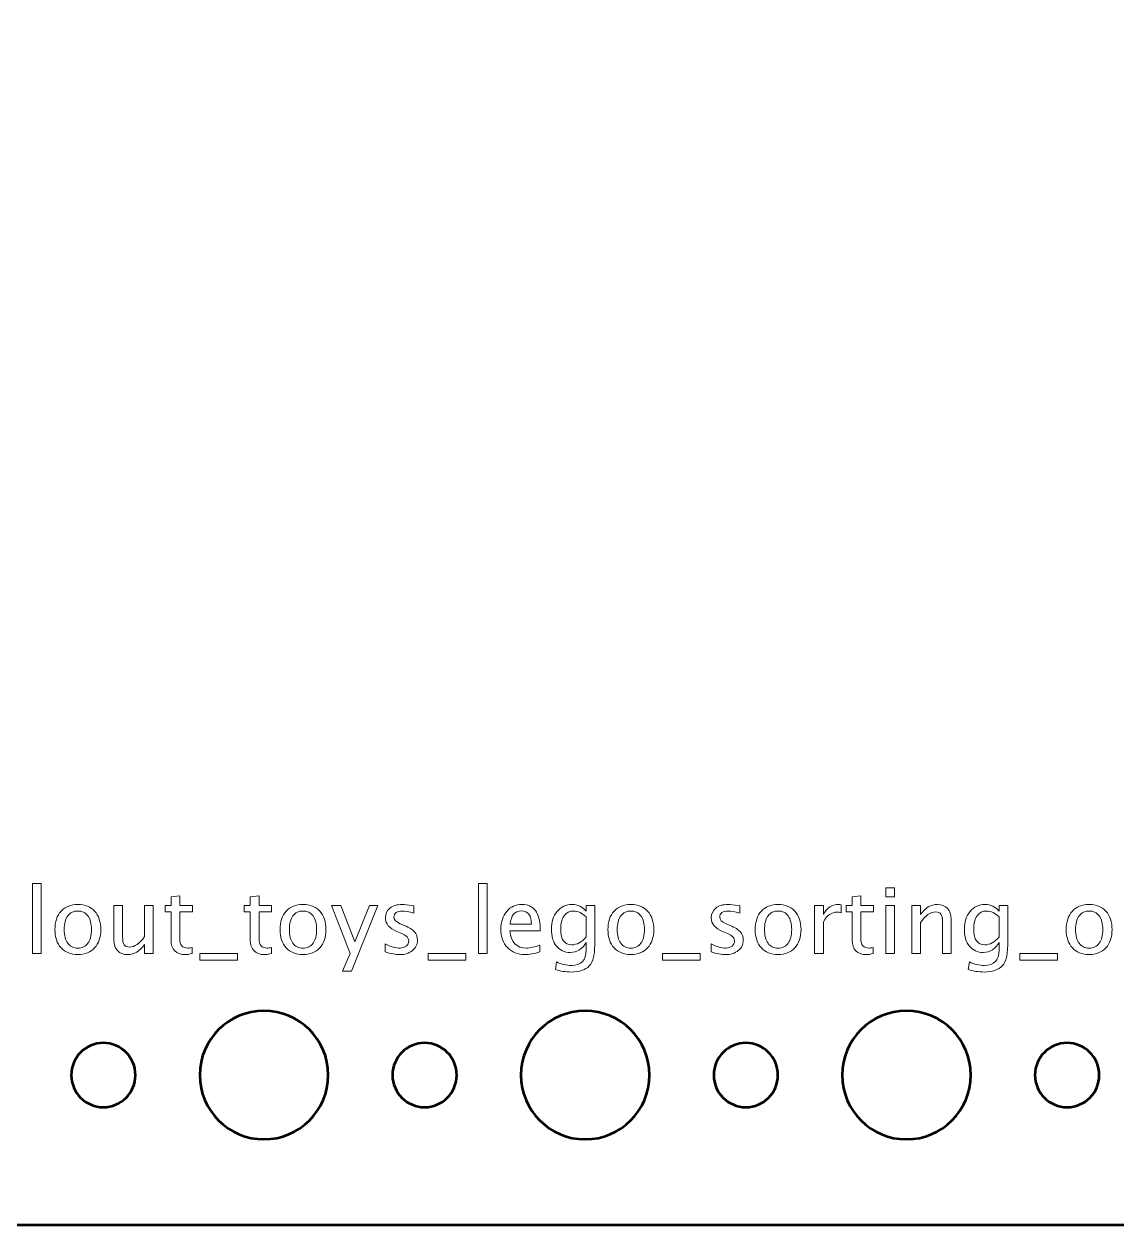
# Model space of a CAD drawing. Header units: centimetres. Extents: x -31.4 to 31.4, y -20.9 to 20.9.
# Drawn here: x -25.87 to -20.77, y 0.05 to 5.66 of the extents above; entities that cross this region are included whole.
import ezdxf

# ---------------------------------------------------------------- set-up
doc = ezdxf.new("R2010")
doc.units = ezdxf.units.CM
doc.header["$MEASUREMENT"] = 0
doc.layers.add('Layer 1', color=7, linetype='Continuous')

msp = doc.modelspace()

# ---------------------------------------------------------------- linework, layer by layer
at = {"layer": 'Layer 1', "lineweight": 53}
for points, knots in [([(-31.45, 0.55), (-31.45, 0.55), (-31.45, 20.45), (-31.45, 20.45), (-31.45, 20.45), (-31.45, 20.72614), (-31.22614, 20.95), (-30.95, 20.95), (-30.95, 20.95), (-30.95, 20.95), (-11.05, 20.95), (-11.05, 20.95), (-11.05, 20.95), (-10.77386, 20.95), (-10.55, 20.72614), (-10.55, 20.45), (-10.55, 20.45), (-10.55, 20.45), (-10.55, 0.55), (-10.55, 0.55), (-10.55, 0.55), (-10.55, 0.27386), (-10.77386, 0.05), (-11.05, 0.05), (-11.05, 0.05), (-11.05, 0.05), (-30.95, 0.05), (-30.95, 0.05), (-30.95, 0.05), (-31.22614, 0.05), (-31.45, 0.27386), (-31.45, 0.55)], [0, 0, 0, 0, 0.1111111, 0.1111111, 0.1111111, 0.1111111, 0.2222222, 0.2222222, 0.2222222, 0.2222222, 0.3333333, 0.3333333, 0.3333333, 0.3333333, 0.4444444, 0.4444444, 0.4444444, 0.4444444, 0.5555556, 0.5555556, 0.5555556, 0.5555556, 0.6666667, 0.6666667, 0.6666667, 0.6666667, 0.7777778, 0.7777778, 0.7777778, 0.7777778, 1, 1, 1, 1]), ([(-25.05, 0.75), (-25.05, 0.91569), (-24.91569, 1.05), (-24.75, 1.05), (-24.75, 1.05), (-24.58431, 1.05), (-24.45, 0.91569), (-24.45, 0.75), (-24.45, 0.75), (-24.45, 0.58431), (-24.58431, 0.45), (-24.75, 0.45), (-24.75, 0.45), (-24.91569, 0.45), (-25.05, 0.58431), (-25.05, 0.75)], [0, 0, 0, 0, 0.2, 0.2, 0.2, 0.2, 0.4, 0.4, 0.4, 0.4, 0.6, 0.6, 0.6, 0.6, 1, 1, 1, 1]), ([(-23.55, 0.75), (-23.55, 0.91569), (-23.41569, 1.05), (-23.25, 1.05), (-23.25, 1.05), (-23.08431, 1.05), (-22.95, 0.91569), (-22.95, 0.75), (-22.95, 0.75), (-22.95, 0.58431), (-23.08431, 0.45), (-23.25, 0.45), (-23.25, 0.45), (-23.41569, 0.45), (-23.55, 0.58431), (-23.55, 0.75)], [0, 0, 0, 0, 0.2, 0.2, 0.2, 0.2, 0.4, 0.4, 0.4, 0.4, 0.6, 0.6, 0.6, 0.6, 1, 1, 1, 1]), ([(-22.05, 0.75), (-22.05, 0.91569), (-21.91569, 1.05), (-21.75, 1.05), (-21.75, 1.05), (-21.58431, 1.05), (-21.45, 0.91569), (-21.45, 0.75), (-21.45, 0.75), (-21.45, 0.58431), (-21.58431, 0.45), (-21.75, 0.45), (-21.75, 0.45), (-21.91569, 0.45), (-22.05, 0.58431), (-22.05, 0.75)], [0, 0, 0, 0, 0.2, 0.2, 0.2, 0.2, 0.4, 0.4, 0.4, 0.4, 0.6, 0.6, 0.6, 0.6, 1, 1, 1, 1]), ([(-25.65, 0.75), (-25.65, 0.83284), (-25.58284, 0.9), (-25.5, 0.9), (-25.5, 0.9), (-25.41716, 0.9), (-25.35, 0.83284), (-25.35, 0.75), (-25.35, 0.75), (-25.35, 0.66716), (-25.41716, 0.6), (-25.5, 0.6), (-25.5, 0.6), (-25.58284, 0.6), (-25.65, 0.66716), (-25.65, 0.75)], [0, 0, 0, 0, 0.2, 0.2, 0.2, 0.2, 0.4, 0.4, 0.4, 0.4, 0.6, 0.6, 0.6, 0.6, 1, 1, 1, 1]), ([(-24.15, 0.75), (-24.15, 0.83284), (-24.08284, 0.9), (-24, 0.9), (-24, 0.9), (-23.91716, 0.9), (-23.85, 0.83284), (-23.85, 0.75), (-23.85, 0.75), (-23.85, 0.66716), (-23.91716, 0.6), (-24, 0.6), (-24, 0.6), (-24.08284, 0.6), (-24.15, 0.66716), (-24.15, 0.75)], [0, 0, 0, 0, 0.2, 0.2, 0.2, 0.2, 0.4, 0.4, 0.4, 0.4, 0.6, 0.6, 0.6, 0.6, 1, 1, 1, 1]), ([(-22.65, 0.75), (-22.65, 0.83284), (-22.58284, 0.9), (-22.5, 0.9), (-22.5, 0.9), (-22.41716, 0.9), (-22.35, 0.83284), (-22.35, 0.75), (-22.35, 0.75), (-22.35, 0.66716), (-22.41716, 0.6), (-22.5, 0.6), (-22.5, 0.6), (-22.58284, 0.6), (-22.65, 0.66716), (-22.65, 0.75)], [0, 0, 0, 0, 0.2, 0.2, 0.2, 0.2, 0.4, 0.4, 0.4, 0.4, 0.6, 0.6, 0.6, 0.6, 1, 1, 1, 1]), ([(-21.15, 0.75), (-21.15, 0.83284), (-21.08284, 0.9), (-21, 0.9), (-21, 0.9), (-20.91716, 0.9), (-20.85, 0.83284), (-20.85, 0.75), (-20.85, 0.75), (-20.85, 0.66716), (-20.91716, 0.6), (-21, 0.6), (-21, 0.6), (-21.08284, 0.6), (-21.15, 0.66716), (-21.15, 0.75)], [0, 0, 0, 0, 0.2, 0.2, 0.2, 0.2, 0.4, 0.4, 0.4, 0.4, 0.6, 0.6, 0.6, 0.6, 1, 1, 1, 1])]:
    msp.add_open_spline(points, degree=3, knots=knots, dxfattribs=at)
at = {"layer": 'Layer 1', "color": 5, "lineweight": 9}
for points, knots in [([(-25.83072, 1.31748), (-25.83072, 1.31748), (-25.83072, 1.64387), (-25.83072, 1.64387), (-25.83072, 1.64387), (-25.83072, 1.64387), (-25.79008, 1.64387), (-25.79008, 1.64387), (-25.79008, 1.64387), (-25.79008, 1.64387), (-25.79008, 1.31748), (-25.79008, 1.31748), (-25.79008, 1.31748), (-25.79008, 1.31748), (-25.83072, 1.31748), (-25.83072, 1.31748)], [0, 0, 0, 0, 0.2, 0.2, 0.2, 0.2, 0.4, 0.4, 0.4, 0.4, 0.6, 0.6, 0.6, 0.6, 1, 1, 1, 1]), ([(-23.74847, 1.31748), (-23.74847, 1.31748), (-23.74847, 1.64387), (-23.74847, 1.64387), (-23.74847, 1.64387), (-23.74847, 1.64387), (-23.70783, 1.64387), (-23.70783, 1.64387), (-23.70783, 1.64387), (-23.70783, 1.64387), (-23.70783, 1.31748), (-23.70783, 1.31748), (-23.70783, 1.31748), (-23.70783, 1.31748), (-23.74847, 1.31748), (-23.74847, 1.31748)], [0, 0, 0, 0, 0.2, 0.2, 0.2, 0.2, 0.4, 0.4, 0.4, 0.4, 0.6, 0.6, 0.6, 0.6, 1, 1, 1, 1]), ([(-25.08523, 1.31755), (-25.09779, 1.31409), (-25.10873, 1.3124), (-25.11797, 1.3124), (-25.11797, 1.3124), (-25.13871, 1.3124), (-25.15487, 1.31833), (-25.16644, 1.33018), (-25.16644, 1.33018), (-25.17808, 1.34203), (-25.18387, 1.35847), (-25.18387, 1.37957), (-25.18387, 1.37957), (-25.18387, 1.37957), (-25.18387, 1.51137), (-25.18387, 1.51137), (-25.18387, 1.51137), (-25.18387, 1.51137), (-25.21195, 1.51137), (-25.21195, 1.51137), (-25.21195, 1.51137), (-25.21195, 1.51137), (-25.21195, 1.54184), (-25.21195, 1.54184), (-25.21195, 1.54184), (-25.21195, 1.54184), (-25.18387, 1.54184), (-25.18387, 1.54184), (-25.18387, 1.54184), (-25.18387, 1.54184), (-25.18387, 1.58241), (-25.18387, 1.58241), (-25.18387, 1.58241), (-25.18387, 1.58241), (-25.14323, 1.58629), (-25.14323, 1.58629), (-25.14323, 1.58629), (-25.14323, 1.58629), (-25.14323, 1.54184), (-25.14323, 1.54184), (-25.14323, 1.54184), (-25.14323, 1.54184), (-25.08438, 1.54184), (-25.08438, 1.54184), (-25.08438, 1.54184), (-25.08438, 1.54184), (-25.08438, 1.51137), (-25.08438, 1.51137), (-25.08438, 1.51137), (-25.08438, 1.51137), (-25.14323, 1.51137), (-25.14323, 1.51137), (-25.14323, 1.51137), (-25.14323, 1.51137), (-25.14323, 1.38691), (-25.14323, 1.38691), (-25.14323, 1.38691), (-25.14323, 1.35756), (-25.13046, 1.34288), (-25.10499, 1.34288), (-25.10499, 1.34288), (-25.09955, 1.34288), (-25.09299, 1.3438), (-25.08523, 1.34556), (-25.08523, 1.34556), (-25.08523, 1.34556), (-25.08523, 1.31755), (-25.08523, 1.31755)], [0, 0, 0, 0, 0.0555556, 0.0555556, 0.0555556, 0.0555556, 0.1111111, 0.1111111, 0.1111111, 0.1111111, 0.1666667, 0.1666667, 0.1666667, 0.1666667, 0.2222222, 0.2222222, 0.2222222, 0.2222222, 0.2777778, 0.2777778, 0.2777778, 0.2777778, 0.3333333, 0.3333333, 0.3333333, 0.3333333, 0.3888889, 0.3888889, 0.3888889, 0.3888889, 0.4444444, 0.4444444, 0.4444444, 0.4444444, 0.5, 0.5, 0.5, 0.5, 0.5555556, 0.5555556, 0.5555556, 0.5555556, 0.6111111, 0.6111111, 0.6111111, 0.6111111, 0.6666667, 0.6666667, 0.6666667, 0.6666667, 0.7222222, 0.7222222, 0.7222222, 0.7222222, 0.7777778, 0.7777778, 0.7777778, 0.7777778, 0.8333333, 0.8333333, 0.8333333, 0.8333333, 0.8888889, 0.8888889, 0.8888889, 0.8888889, 1, 1, 1, 1]), ([(-24.71523, 1.31755), (-24.72779, 1.31409), (-24.73873, 1.3124), (-24.74797, 1.3124), (-24.74797, 1.3124), (-24.76871, 1.3124), (-24.78487, 1.31833), (-24.79644, 1.33018), (-24.79644, 1.33018), (-24.80808, 1.34203), (-24.81387, 1.35847), (-24.81387, 1.37957), (-24.81387, 1.37957), (-24.81387, 1.37957), (-24.81387, 1.51137), (-24.81387, 1.51137), (-24.81387, 1.51137), (-24.81387, 1.51137), (-24.84195, 1.51137), (-24.84195, 1.51137), (-24.84195, 1.51137), (-24.84195, 1.51137), (-24.84195, 1.54184), (-24.84195, 1.54184), (-24.84195, 1.54184), (-24.84195, 1.54184), (-24.81387, 1.54184), (-24.81387, 1.54184), (-24.81387, 1.54184), (-24.81387, 1.54184), (-24.81387, 1.58241), (-24.81387, 1.58241), (-24.81387, 1.58241), (-24.81387, 1.58241), (-24.77323, 1.58629), (-24.77323, 1.58629), (-24.77323, 1.58629), (-24.77323, 1.58629), (-24.77323, 1.54184), (-24.77323, 1.54184), (-24.77323, 1.54184), (-24.77323, 1.54184), (-24.71438, 1.54184), (-24.71438, 1.54184), (-24.71438, 1.54184), (-24.71438, 1.54184), (-24.71438, 1.51137), (-24.71438, 1.51137), (-24.71438, 1.51137), (-24.71438, 1.51137), (-24.77323, 1.51137), (-24.77323, 1.51137), (-24.77323, 1.51137), (-24.77323, 1.51137), (-24.77323, 1.38691), (-24.77323, 1.38691), (-24.77323, 1.38691), (-24.77323, 1.35756), (-24.76046, 1.34288), (-24.73499, 1.34288), (-24.73499, 1.34288), (-24.72955, 1.34288), (-24.72299, 1.3438), (-24.71523, 1.34556), (-24.71523, 1.34556), (-24.71523, 1.34556), (-24.71523, 1.31755), (-24.71523, 1.31755)], [0, 0, 0, 0, 0.0555556, 0.0555556, 0.0555556, 0.0555556, 0.1111111, 0.1111111, 0.1111111, 0.1111111, 0.1666667, 0.1666667, 0.1666667, 0.1666667, 0.2222222, 0.2222222, 0.2222222, 0.2222222, 0.2777778, 0.2777778, 0.2777778, 0.2777778, 0.3333333, 0.3333333, 0.3333333, 0.3333333, 0.3888889, 0.3888889, 0.3888889, 0.3888889, 0.4444444, 0.4444444, 0.4444444, 0.4444444, 0.5, 0.5, 0.5, 0.5, 0.5555556, 0.5555556, 0.5555556, 0.5555556, 0.6111111, 0.6111111, 0.6111111, 0.6111111, 0.6666667, 0.6666667, 0.6666667, 0.6666667, 0.7222222, 0.7222222, 0.7222222, 0.7222222, 0.7777778, 0.7777778, 0.7777778, 0.7777778, 0.8333333, 0.8333333, 0.8333333, 0.8333333, 0.8888889, 0.8888889, 0.8888889, 0.8888889, 1, 1, 1, 1]), ([(-21.90513, 1.31755), (-21.91769, 1.31409), (-21.92863, 1.3124), (-21.93787, 1.3124), (-21.93787, 1.3124), (-21.95861, 1.3124), (-21.97477, 1.31833), (-21.98634, 1.33018), (-21.98634, 1.33018), (-21.99798, 1.34203), (-22.00377, 1.35847), (-22.00377, 1.37957), (-22.00377, 1.37957), (-22.00377, 1.37957), (-22.00377, 1.51137), (-22.00377, 1.51137), (-22.00377, 1.51137), (-22.00377, 1.51137), (-22.03185, 1.51137), (-22.03185, 1.51137), (-22.03185, 1.51137), (-22.03185, 1.51137), (-22.03185, 1.54184), (-22.03185, 1.54184), (-22.03185, 1.54184), (-22.03185, 1.54184), (-22.00377, 1.54184), (-22.00377, 1.54184), (-22.00377, 1.54184), (-22.00377, 1.54184), (-22.00377, 1.58241), (-22.00377, 1.58241), (-22.00377, 1.58241), (-22.00377, 1.58241), (-21.96313, 1.58629), (-21.96313, 1.58629), (-21.96313, 1.58629), (-21.96313, 1.58629), (-21.96313, 1.54184), (-21.96313, 1.54184), (-21.96313, 1.54184), (-21.96313, 1.54184), (-21.90428, 1.54184), (-21.90428, 1.54184), (-21.90428, 1.54184), (-21.90428, 1.54184), (-21.90428, 1.51137), (-21.90428, 1.51137), (-21.90428, 1.51137), (-21.90428, 1.51137), (-21.96313, 1.51137), (-21.96313, 1.51137), (-21.96313, 1.51137), (-21.96313, 1.51137), (-21.96313, 1.38691), (-21.96313, 1.38691), (-21.96313, 1.38691), (-21.96313, 1.35756), (-21.95036, 1.34288), (-21.92489, 1.34288), (-21.92489, 1.34288), (-21.91945, 1.34288), (-21.91289, 1.3438), (-21.90513, 1.34556), (-21.90513, 1.34556), (-21.90513, 1.34556), (-21.90513, 1.31755), (-21.90513, 1.31755)], [0, 0, 0, 0, 0.0555556, 0.0555556, 0.0555556, 0.0555556, 0.1111111, 0.1111111, 0.1111111, 0.1111111, 0.1666667, 0.1666667, 0.1666667, 0.1666667, 0.2222222, 0.2222222, 0.2222222, 0.2222222, 0.2777778, 0.2777778, 0.2777778, 0.2777778, 0.3333333, 0.3333333, 0.3333333, 0.3333333, 0.3888889, 0.3888889, 0.3888889, 0.3888889, 0.4444444, 0.4444444, 0.4444444, 0.4444444, 0.5, 0.5, 0.5, 0.5, 0.5555556, 0.5555556, 0.5555556, 0.5555556, 0.6111111, 0.6111111, 0.6111111, 0.6111111, 0.6666667, 0.6666667, 0.6666667, 0.6666667, 0.7222222, 0.7222222, 0.7222222, 0.7222222, 0.7777778, 0.7777778, 0.7777778, 0.7777778, 0.8333333, 0.8333333, 0.8333333, 0.8333333, 0.8888889, 0.8888889, 0.8888889, 0.8888889, 1, 1, 1, 1]), ([(-21.84713, 1.58291), (-21.84713, 1.58291), (-21.84713, 1.62355), (-21.84713, 1.62355), (-21.84713, 1.62355), (-21.84713, 1.62355), (-21.80649, 1.62355), (-21.80649, 1.62355), (-21.80649, 1.62355), (-21.80649, 1.62355), (-21.80649, 1.58291), (-21.80649, 1.58291), (-21.80649, 1.58291), (-21.80649, 1.58291), (-21.84713, 1.58291), (-21.84713, 1.58291)], [0, 0, 0, 0, 0.2, 0.2, 0.2, 0.2, 0.4, 0.4, 0.4, 0.4, 0.6, 0.6, 0.6, 0.6, 1, 1, 1, 1]), ([(-25.61906, 1.3124), (-25.65201, 1.3124), (-25.67811, 1.32291), (-25.6973, 1.34394), (-25.6973, 1.34394), (-25.71656, 1.36496), (-25.72616, 1.39354), (-25.72616, 1.42959), (-25.72616, 1.42959), (-25.72616, 1.46557), (-25.71656, 1.49408), (-25.6973, 1.51503), (-25.6973, 1.51503), (-25.67811, 1.53599), (-25.65201, 1.5465), (-25.61906, 1.5465), (-25.61906, 1.5465), (-25.58611, 1.5465), (-25.56, 1.53599), (-25.54081, 1.51503), (-25.54081, 1.51503), (-25.52155, 1.49408), (-25.51196, 1.46557), (-25.51196, 1.42959), (-25.51196, 1.42959), (-25.51196, 1.39354), (-25.52155, 1.36496), (-25.54081, 1.34394), (-25.54081, 1.34394), (-25.56, 1.32291), (-25.58611, 1.3124), (-25.61906, 1.3124)], [0, 0, 0, 0, 0.1111111, 0.1111111, 0.1111111, 0.1111111, 0.2222222, 0.2222222, 0.2222222, 0.2222222, 0.3333333, 0.3333333, 0.3333333, 0.3333333, 0.4444444, 0.4444444, 0.4444444, 0.4444444, 0.5555556, 0.5555556, 0.5555556, 0.5555556, 0.6666667, 0.6666667, 0.6666667, 0.6666667, 0.7777778, 0.7777778, 0.7777778, 0.7777778, 1, 1, 1, 1]), ([(-25.61913, 1.34288), (-25.59902, 1.34288), (-25.58336, 1.35043), (-25.57221, 1.3656), (-25.57221, 1.3656), (-25.56113, 1.3807), (-25.55556, 1.40208), (-25.55556, 1.42959), (-25.55556, 1.42959), (-25.55556, 1.45704), (-25.56113, 1.47835), (-25.57221, 1.49344), (-25.57221, 1.49344), (-25.58336, 1.50847), (-25.59902, 1.51602), (-25.61913, 1.51602), (-25.61913, 1.51602), (-25.63931, 1.51602), (-25.65497, 1.50847), (-25.66598, 1.49344), (-25.66598, 1.49344), (-25.67705, 1.47835), (-25.68256, 1.45704), (-25.68256, 1.42959), (-25.68256, 1.42959), (-25.68256, 1.40208), (-25.67705, 1.3807), (-25.66598, 1.3656), (-25.66598, 1.3656), (-25.65497, 1.35043), (-25.63931, 1.34288), (-25.61913, 1.34288)], [0, 0, 0, 0, 0.1111111, 0.1111111, 0.1111111, 0.1111111, 0.2222222, 0.2222222, 0.2222222, 0.2222222, 0.3333333, 0.3333333, 0.3333333, 0.3333333, 0.4444444, 0.4444444, 0.4444444, 0.4444444, 0.5555556, 0.5555556, 0.5555556, 0.5555556, 0.6666667, 0.6666667, 0.6666667, 0.6666667, 0.7777778, 0.7777778, 0.7777778, 0.7777778, 1, 1, 1, 1]), ([(-25.30776, 1.31748), (-25.30776, 1.31748), (-25.30776, 1.35967), (-25.30776, 1.35967), (-25.30776, 1.35967), (-25.32943, 1.32813), (-25.35574, 1.3124), (-25.38665, 1.3124), (-25.38665, 1.3124), (-25.40626, 1.3124), (-25.42185, 1.31854), (-25.43342, 1.33089), (-25.43342, 1.33089), (-25.44506, 1.34323), (-25.45085, 1.35981), (-25.45085, 1.38077), (-25.45085, 1.38077), (-25.45085, 1.38077), (-25.45085, 1.54184), (-25.45085, 1.54184), (-25.45085, 1.54184), (-25.45085, 1.54184), (-25.41021, 1.54184), (-25.41021, 1.54184), (-25.41021, 1.54184), (-25.41021, 1.54184), (-25.41021, 1.39403), (-25.41021, 1.39403), (-25.41021, 1.39403), (-25.41021, 1.37717), (-25.40774, 1.36525), (-25.40287, 1.35819), (-25.40287, 1.35819), (-25.39793, 1.35106), (-25.38975, 1.34754), (-25.37825, 1.34754), (-25.37825, 1.34754), (-25.35341, 1.34754), (-25.32985, 1.36383), (-25.30776, 1.3965), (-25.30776, 1.3965), (-25.30776, 1.3965), (-25.30776, 1.54184), (-25.30776, 1.54184), (-25.30776, 1.54184), (-25.30776, 1.54184), (-25.26713, 1.54184), (-25.26713, 1.54184), (-25.26713, 1.54184), (-25.26713, 1.54184), (-25.26713, 1.31748), (-25.26713, 1.31748), (-25.26713, 1.31748), (-25.26713, 1.31748), (-25.30776, 1.31748), (-25.30776, 1.31748)], [0, 0, 0, 0, 0.0666667, 0.0666667, 0.0666667, 0.0666667, 0.1333333, 0.1333333, 0.1333333, 0.1333333, 0.2, 0.2, 0.2, 0.2, 0.2666667, 0.2666667, 0.2666667, 0.2666667, 0.3333333, 0.3333333, 0.3333333, 0.3333333, 0.4, 0.4, 0.4, 0.4, 0.4666667, 0.4666667, 0.4666667, 0.4666667, 0.5333333, 0.5333333, 0.5333333, 0.5333333, 0.6, 0.6, 0.6, 0.6, 0.6666667, 0.6666667, 0.6666667, 0.6666667, 0.7333333, 0.7333333, 0.7333333, 0.7333333, 0.8, 0.8, 0.8, 0.8, 0.8666667, 0.8666667, 0.8666667, 0.8666667, 1, 1, 1, 1]), ([(-24.56791, 1.3124), (-24.60086, 1.3124), (-24.62696, 1.32291), (-24.64615, 1.34394), (-24.64615, 1.34394), (-24.66541, 1.36496), (-24.67501, 1.39354), (-24.67501, 1.42959), (-24.67501, 1.42959), (-24.67501, 1.46557), (-24.66541, 1.49408), (-24.64615, 1.51503), (-24.64615, 1.51503), (-24.62696, 1.53599), (-24.60086, 1.5465), (-24.56791, 1.5465), (-24.56791, 1.5465), (-24.53496, 1.5465), (-24.50885, 1.53599), (-24.48966, 1.51503), (-24.48966, 1.51503), (-24.4704, 1.49408), (-24.46081, 1.46557), (-24.46081, 1.42959), (-24.46081, 1.42959), (-24.46081, 1.39354), (-24.4704, 1.36496), (-24.48966, 1.34394), (-24.48966, 1.34394), (-24.50885, 1.32291), (-24.53496, 1.3124), (-24.56791, 1.3124)], [0, 0, 0, 0, 0.1111111, 0.1111111, 0.1111111, 0.1111111, 0.2222222, 0.2222222, 0.2222222, 0.2222222, 0.3333333, 0.3333333, 0.3333333, 0.3333333, 0.4444444, 0.4444444, 0.4444444, 0.4444444, 0.5555556, 0.5555556, 0.5555556, 0.5555556, 0.6666667, 0.6666667, 0.6666667, 0.6666667, 0.7777778, 0.7777778, 0.7777778, 0.7777778, 1, 1, 1, 1]), ([(-24.56798, 1.34288), (-24.54787, 1.34288), (-24.53221, 1.35043), (-24.52106, 1.3656), (-24.52106, 1.3656), (-24.50998, 1.3807), (-24.50441, 1.40208), (-24.50441, 1.42959), (-24.50441, 1.42959), (-24.50441, 1.45704), (-24.50998, 1.47835), (-24.52106, 1.49344), (-24.52106, 1.49344), (-24.53221, 1.50847), (-24.54787, 1.51602), (-24.56798, 1.51602), (-24.56798, 1.51602), (-24.58816, 1.51602), (-24.60382, 1.50847), (-24.61483, 1.49344), (-24.61483, 1.49344), (-24.6259, 1.47835), (-24.63141, 1.45704), (-24.63141, 1.42959), (-24.63141, 1.42959), (-24.63141, 1.40208), (-24.6259, 1.3807), (-24.61483, 1.3656), (-24.61483, 1.3656), (-24.60382, 1.35043), (-24.58816, 1.34288), (-24.56798, 1.34288)], [0, 0, 0, 0, 0.1111111, 0.1111111, 0.1111111, 0.1111111, 0.2222222, 0.2222222, 0.2222222, 0.2222222, 0.3333333, 0.3333333, 0.3333333, 0.3333333, 0.4444444, 0.4444444, 0.4444444, 0.4444444, 0.5555556, 0.5555556, 0.5555556, 0.5555556, 0.6666667, 0.6666667, 0.6666667, 0.6666667, 0.7777778, 0.7777778, 0.7777778, 0.7777778, 1, 1, 1, 1]), ([(-24.3839, 1.23578), (-24.3839, 1.23578), (-24.34749, 1.3172), (-24.34749, 1.3172), (-24.34749, 1.3172), (-24.34749, 1.3172), (-24.43441, 1.54184), (-24.43441, 1.54184), (-24.43441, 1.54184), (-24.43441, 1.54184), (-24.39081, 1.54184), (-24.39081, 1.54184), (-24.39081, 1.54184), (-24.39081, 1.54184), (-24.32618, 1.37195), (-24.32618, 1.37195), (-24.32618, 1.37195), (-24.32618, 1.37195), (-24.25725, 1.54184), (-24.25725, 1.54184), (-24.25725, 1.54184), (-24.25725, 1.54184), (-24.21894, 1.54184), (-24.21894, 1.54184), (-24.21894, 1.54184), (-24.21894, 1.54184), (-24.34156, 1.23578), (-24.34156, 1.23578), (-24.34156, 1.23578), (-24.34156, 1.23578), (-24.3839, 1.23578), (-24.3839, 1.23578)], [0, 0, 0, 0, 0.1111111, 0.1111111, 0.1111111, 0.1111111, 0.2222222, 0.2222222, 0.2222222, 0.2222222, 0.3333333, 0.3333333, 0.3333333, 0.3333333, 0.4444444, 0.4444444, 0.4444444, 0.4444444, 0.5555556, 0.5555556, 0.5555556, 0.5555556, 0.6666667, 0.6666667, 0.6666667, 0.6666667, 0.7777778, 0.7777778, 0.7777778, 0.7777778, 1, 1, 1, 1]), ([(-24.18401, 1.32552), (-24.18401, 1.32552), (-24.18401, 1.36278), (-24.18401, 1.36278), (-24.18401, 1.36278), (-24.15741, 1.34951), (-24.13434, 1.34288), (-24.11466, 1.34288), (-24.11466, 1.34288), (-24.10295, 1.34288), (-24.09321, 1.34605), (-24.08552, 1.3524), (-24.08552, 1.3524), (-24.07783, 1.35868), (-24.07395, 1.36659), (-24.07395, 1.37611), (-24.07395, 1.37611), (-24.07395, 1.39001), (-24.08474, 1.40151), (-24.10633, 1.41061), (-24.10633, 1.41061), (-24.10633, 1.41061), (-24.13011, 1.4207), (-24.13011, 1.4207), (-24.13011, 1.4207), (-24.16518, 1.43524), (-24.18274, 1.45626), (-24.18274, 1.48357), (-24.18274, 1.48357), (-24.18274, 1.50311), (-24.17583, 1.51849), (-24.162, 1.52971), (-24.162, 1.52971), (-24.14817, 1.54093), (-24.12919, 1.5465), (-24.10513, 1.5465), (-24.10513, 1.5465), (-24.09264, 1.5465), (-24.07712, 1.54481), (-24.05871, 1.54135), (-24.05871, 1.54135), (-24.05871, 1.54135), (-24.05024, 1.53973), (-24.05024, 1.53973), (-24.05024, 1.53973), (-24.05024, 1.53973), (-24.05024, 1.50586), (-24.05024, 1.50586), (-24.05024, 1.50586), (-24.07289, 1.51264), (-24.09095, 1.51602), (-24.10443, 1.51602), (-24.10443, 1.51602), (-24.11628, 1.51602), (-24.12566, 1.51341), (-24.13279, 1.50826), (-24.13279, 1.50826), (-24.13985, 1.50311), (-24.14337, 1.4962), (-24.14337, 1.48752), (-24.14337, 1.48752), (-24.14337, 1.47531), (-24.1335, 1.46494), (-24.11367, 1.45654), (-24.11367, 1.45654), (-24.11367, 1.45654), (-24.09413, 1.44829), (-24.09413, 1.44829), (-24.09413, 1.44829), (-24.07197, 1.43898), (-24.05631, 1.4291), (-24.04714, 1.41873), (-24.04714, 1.41873), (-24.03789, 1.40835), (-24.03331, 1.39537), (-24.03331, 1.37985), (-24.03331, 1.37985), (-24.03331, 1.36017), (-24.04107, 1.34401), (-24.05666, 1.33138), (-24.05666, 1.33138), (-24.07218, 1.31875), (-24.09208, 1.3124), (-24.11628, 1.3124), (-24.11628, 1.3124), (-24.13491, 1.3124), (-24.15741, 1.31677), (-24.18401, 1.32552)], [0, 0, 0, 0, 0.0434783, 0.0434783, 0.0434783, 0.0434783, 0.0869565, 0.0869565, 0.0869565, 0.0869565, 0.1304348, 0.1304348, 0.1304348, 0.1304348, 0.173913, 0.173913, 0.173913, 0.173913, 0.2173913, 0.2173913, 0.2173913, 0.2173913, 0.2608696, 0.2608696, 0.2608696, 0.2608696, 0.3043478, 0.3043478, 0.3043478, 0.3043478, 0.3478261, 0.3478261, 0.3478261, 0.3478261, 0.3913043, 0.3913043, 0.3913043, 0.3913043, 0.4347826, 0.4347826, 0.4347826, 0.4347826, 0.4782609, 0.4782609, 0.4782609, 0.4782609, 0.5217391, 0.5217391, 0.5217391, 0.5217391, 0.5652174, 0.5652174, 0.5652174, 0.5652174, 0.6086957, 0.6086957, 0.6086957, 0.6086957, 0.6521739, 0.6521739, 0.6521739, 0.6521739, 0.6956522, 0.6956522, 0.6956522, 0.6956522, 0.7391304, 0.7391304, 0.7391304, 0.7391304, 0.7826087, 0.7826087, 0.7826087, 0.7826087, 0.826087, 0.826087, 0.826087, 0.826087, 0.8695652, 0.8695652, 0.8695652, 0.8695652, 0.9130435, 0.9130435, 0.9130435, 0.9130435, 1, 1, 1, 1]), ([(-23.46145, 1.32468), (-23.48876, 1.31649), (-23.51211, 1.3124), (-23.53159, 1.3124), (-23.53159, 1.3124), (-23.56482, 1.3124), (-23.59184, 1.32341), (-23.61265, 1.34535), (-23.61265, 1.34535), (-23.63347, 1.36729), (-23.64391, 1.39573), (-23.64391, 1.43072), (-23.64391, 1.43072), (-23.64391, 1.46466), (-23.63474, 1.49253), (-23.61632, 1.51433), (-23.61632, 1.51433), (-23.59791, 1.53606), (-23.57434, 1.54692), (-23.54563, 1.54692), (-23.54563, 1.54692), (-23.51846, 1.54692), (-23.49744, 1.53726), (-23.48262, 1.51793), (-23.48262, 1.51793), (-23.4678, 1.49859), (-23.4604, 1.47122), (-23.4604, 1.43573), (-23.4604, 1.43573), (-23.4604, 1.43573), (-23.46061, 1.42331), (-23.46061, 1.42331), (-23.46061, 1.42331), (-23.46061, 1.42331), (-23.60242, 1.42331), (-23.60242, 1.42331), (-23.60242, 1.42331), (-23.5965, 1.36969), (-23.57032, 1.34288), (-23.52397, 1.34288), (-23.52397, 1.34288), (-23.50696, 1.34288), (-23.48615, 1.34768), (-23.46145, 1.35727), (-23.46145, 1.35727), (-23.46145, 1.35727), (-23.46145, 1.32468), (-23.46145, 1.32468)], [0, 0, 0, 0, 0.0769231, 0.0769231, 0.0769231, 0.0769231, 0.1538462, 0.1538462, 0.1538462, 0.1538462, 0.2307692, 0.2307692, 0.2307692, 0.2307692, 0.3076923, 0.3076923, 0.3076923, 0.3076923, 0.3846154, 0.3846154, 0.3846154, 0.3846154, 0.4615385, 0.4615385, 0.4615385, 0.4615385, 0.5384615, 0.5384615, 0.5384615, 0.5384615, 0.6153846, 0.6153846, 0.6153846, 0.6153846, 0.6923077, 0.6923077, 0.6923077, 0.6923077, 0.7692308, 0.7692308, 0.7692308, 0.7692308, 0.8461538, 0.8461538, 0.8461538, 0.8461538, 1, 1, 1, 1]), ([(-23.60031, 1.45379), (-23.60031, 1.45379), (-23.50125, 1.45379), (-23.50125, 1.45379), (-23.50125, 1.45379), (-23.50125, 1.49556), (-23.51684, 1.51645), (-23.54796, 1.51645), (-23.54796, 1.51645), (-23.57928, 1.51645), (-23.59671, 1.49556), (-23.60031, 1.45379)], [0, 0, 0, 0, 0.25, 0.25, 0.25, 0.25, 0.5, 0.5, 0.5, 0.5, 1, 1, 1, 1]), ([(-23.38941, 1.24297), (-23.38941, 1.24297), (-23.38462, 1.27811), (-23.38462, 1.27811), (-23.38462, 1.27811), (-23.36105, 1.2671), (-23.3377, 1.2616), (-23.31463, 1.2616), (-23.31463, 1.2616), (-23.26884, 1.2616), (-23.2459, 1.28587), (-23.2459, 1.33434), (-23.2459, 1.33434), (-23.2459, 1.33434), (-23.2459, 1.36962), (-23.2459, 1.36962), (-23.2459, 1.36962), (-23.25296, 1.35473), (-23.26298, 1.34323), (-23.27603, 1.33498), (-23.27603, 1.33498), (-23.28908, 1.32672), (-23.30362, 1.32256), (-23.31963, 1.32256), (-23.31963, 1.32256), (-23.3468, 1.32256), (-23.36832, 1.3323), (-23.38419, 1.35177), (-23.38419, 1.35177), (-23.40007, 1.37124), (-23.40804, 1.39763), (-23.40804, 1.43093), (-23.40804, 1.43093), (-23.40804, 1.46501), (-23.39901, 1.49281), (-23.38095, 1.51433), (-23.38095, 1.51433), (-23.36281, 1.53578), (-23.33946, 1.5465), (-23.31074, 1.5465), (-23.31074, 1.5465), (-23.28563, 1.5465), (-23.26397, 1.53634), (-23.2459, 1.51595), (-23.2459, 1.51595), (-23.2459, 1.51595), (-23.2459, 1.54184), (-23.2459, 1.54184), (-23.2459, 1.54184), (-23.2459, 1.54184), (-23.20527, 1.54184), (-23.20527, 1.54184), (-23.20527, 1.54184), (-23.20527, 1.54184), (-23.20527, 1.37872), (-23.20527, 1.37872), (-23.20527, 1.37872), (-23.20527, 1.34366), (-23.2071, 1.31769), (-23.21077, 1.30083), (-23.21077, 1.30083), (-23.21437, 1.28397), (-23.22128, 1.27014), (-23.2313, 1.25941), (-23.2313, 1.25941), (-23.24908, 1.24058), (-23.27688, 1.23112), (-23.31463, 1.23112), (-23.31463, 1.23112), (-23.34052, 1.23112), (-23.36542, 1.23507), (-23.38941, 1.24297)], [0, 0, 0, 0, 0.0526316, 0.0526316, 0.0526316, 0.0526316, 0.1052632, 0.1052632, 0.1052632, 0.1052632, 0.1578947, 0.1578947, 0.1578947, 0.1578947, 0.2105263, 0.2105263, 0.2105263, 0.2105263, 0.2631579, 0.2631579, 0.2631579, 0.2631579, 0.3157895, 0.3157895, 0.3157895, 0.3157895, 0.3684211, 0.3684211, 0.3684211, 0.3684211, 0.4210526, 0.4210526, 0.4210526, 0.4210526, 0.4736842, 0.4736842, 0.4736842, 0.4736842, 0.5263158, 0.5263158, 0.5263158, 0.5263158, 0.5789474, 0.5789474, 0.5789474, 0.5789474, 0.6315789, 0.6315789, 0.6315789, 0.6315789, 0.6842105, 0.6842105, 0.6842105, 0.6842105, 0.7368421, 0.7368421, 0.7368421, 0.7368421, 0.7894737, 0.7894737, 0.7894737, 0.7894737, 0.8421053, 0.8421053, 0.8421053, 0.8421053, 0.8947368, 0.8947368, 0.8947368, 0.8947368, 1, 1, 1, 1]), ([(-23.2459, 1.39509), (-23.2459, 1.39509), (-23.2459, 1.48815), (-23.2459, 1.48815), (-23.2459, 1.48815), (-23.26383, 1.50671), (-23.28337, 1.51602), (-23.30447, 1.51602), (-23.30447, 1.51602), (-23.32323, 1.51602), (-23.33791, 1.50854), (-23.34849, 1.49351), (-23.34849, 1.49351), (-23.35915, 1.47856), (-23.36444, 1.45774), (-23.36444, 1.43121), (-23.36444, 1.43121), (-23.36444, 1.38246), (-23.34715, 1.35812), (-23.31251, 1.35812), (-23.31251, 1.35812), (-23.28894, 1.35812), (-23.26672, 1.37047), (-23.2459, 1.39509)], [0, 0, 0, 0, 0.1428571, 0.1428571, 0.1428571, 0.1428571, 0.2857143, 0.2857143, 0.2857143, 0.2857143, 0.4285714, 0.4285714, 0.4285714, 0.4285714, 0.5714286, 0.5714286, 0.5714286, 0.5714286, 0.7142857, 0.7142857, 0.7142857, 0.7142857, 1, 1, 1, 1]), ([(-23.03699, 1.3124), (-23.06994, 1.3124), (-23.09604, 1.32291), (-23.11523, 1.34394), (-23.11523, 1.34394), (-23.13449, 1.36496), (-23.14409, 1.39354), (-23.14409, 1.42959), (-23.14409, 1.42959), (-23.14409, 1.46557), (-23.13449, 1.49408), (-23.11523, 1.51503), (-23.11523, 1.51503), (-23.09604, 1.53599), (-23.06994, 1.5465), (-23.03699, 1.5465), (-23.03699, 1.5465), (-23.00404, 1.5465), (-22.97793, 1.53599), (-22.95874, 1.51503), (-22.95874, 1.51503), (-22.93948, 1.49408), (-22.92989, 1.46557), (-22.92989, 1.42959), (-22.92989, 1.42959), (-22.92989, 1.39354), (-22.93948, 1.36496), (-22.95874, 1.34394), (-22.95874, 1.34394), (-22.97793, 1.32291), (-23.00404, 1.3124), (-23.03699, 1.3124)], [0, 0, 0, 0, 0.1111111, 0.1111111, 0.1111111, 0.1111111, 0.2222222, 0.2222222, 0.2222222, 0.2222222, 0.3333333, 0.3333333, 0.3333333, 0.3333333, 0.4444444, 0.4444444, 0.4444444, 0.4444444, 0.5555556, 0.5555556, 0.5555556, 0.5555556, 0.6666667, 0.6666667, 0.6666667, 0.6666667, 0.7777778, 0.7777778, 0.7777778, 0.7777778, 1, 1, 1, 1]), ([(-23.03706, 1.34288), (-23.01695, 1.34288), (-23.00129, 1.35043), (-22.99014, 1.3656), (-22.99014, 1.3656), (-22.97906, 1.3807), (-22.97349, 1.40208), (-22.97349, 1.42959), (-22.97349, 1.42959), (-22.97349, 1.45704), (-22.97906, 1.47835), (-22.99014, 1.49344), (-22.99014, 1.49344), (-23.00129, 1.50847), (-23.01695, 1.51602), (-23.03706, 1.51602), (-23.03706, 1.51602), (-23.05724, 1.51602), (-23.0729, 1.50847), (-23.08391, 1.49344), (-23.08391, 1.49344), (-23.09498, 1.47835), (-23.10049, 1.45704), (-23.10049, 1.42959), (-23.10049, 1.42959), (-23.10049, 1.40208), (-23.09498, 1.3807), (-23.08391, 1.3656), (-23.08391, 1.3656), (-23.0729, 1.35043), (-23.05724, 1.34288), (-23.03706, 1.34288)], [0, 0, 0, 0, 0.1111111, 0.1111111, 0.1111111, 0.1111111, 0.2222222, 0.2222222, 0.2222222, 0.2222222, 0.3333333, 0.3333333, 0.3333333, 0.3333333, 0.4444444, 0.4444444, 0.4444444, 0.4444444, 0.5555556, 0.5555556, 0.5555556, 0.5555556, 0.6666667, 0.6666667, 0.6666667, 0.6666667, 0.7777778, 0.7777778, 0.7777778, 0.7777778, 1, 1, 1, 1]), ([(-22.66261, 1.32552), (-22.66261, 1.32552), (-22.66261, 1.36278), (-22.66261, 1.36278), (-22.66261, 1.36278), (-22.63601, 1.34951), (-22.61294, 1.34288), (-22.59326, 1.34288), (-22.59326, 1.34288), (-22.58155, 1.34288), (-22.57181, 1.34605), (-22.56412, 1.3524), (-22.56412, 1.3524), (-22.55643, 1.35868), (-22.55255, 1.36659), (-22.55255, 1.37611), (-22.55255, 1.37611), (-22.55255, 1.39001), (-22.56334, 1.40151), (-22.58493, 1.41061), (-22.58493, 1.41061), (-22.58493, 1.41061), (-22.60871, 1.4207), (-22.60871, 1.4207), (-22.60871, 1.4207), (-22.64378, 1.43524), (-22.66134, 1.45626), (-22.66134, 1.48357), (-22.66134, 1.48357), (-22.66134, 1.50311), (-22.65443, 1.51849), (-22.6406, 1.52971), (-22.6406, 1.52971), (-22.62677, 1.54093), (-22.60779, 1.5465), (-22.58373, 1.5465), (-22.58373, 1.5465), (-22.57124, 1.5465), (-22.55572, 1.54481), (-22.53731, 1.54135), (-22.53731, 1.54135), (-22.53731, 1.54135), (-22.52884, 1.53973), (-22.52884, 1.53973), (-22.52884, 1.53973), (-22.52884, 1.53973), (-22.52884, 1.50586), (-22.52884, 1.50586), (-22.52884, 1.50586), (-22.55149, 1.51264), (-22.56955, 1.51602), (-22.58303, 1.51602), (-22.58303, 1.51602), (-22.59488, 1.51602), (-22.60426, 1.51341), (-22.61139, 1.50826), (-22.61139, 1.50826), (-22.61845, 1.50311), (-22.62197, 1.4962), (-22.62197, 1.48752), (-22.62197, 1.48752), (-22.62197, 1.47531), (-22.6121, 1.46494), (-22.59227, 1.45654), (-22.59227, 1.45654), (-22.59227, 1.45654), (-22.57273, 1.44829), (-22.57273, 1.44829), (-22.57273, 1.44829), (-22.55057, 1.43898), (-22.53491, 1.4291), (-22.52574, 1.41873), (-22.52574, 1.41873), (-22.51649, 1.40835), (-22.51191, 1.39537), (-22.51191, 1.37985), (-22.51191, 1.37985), (-22.51191, 1.36017), (-22.51967, 1.34401), (-22.53526, 1.33138), (-22.53526, 1.33138), (-22.55078, 1.31875), (-22.57068, 1.3124), (-22.59488, 1.3124), (-22.59488, 1.3124), (-22.61351, 1.3124), (-22.63601, 1.31677), (-22.66261, 1.32552)], [0, 0, 0, 0, 0.0434783, 0.0434783, 0.0434783, 0.0434783, 0.0869565, 0.0869565, 0.0869565, 0.0869565, 0.1304348, 0.1304348, 0.1304348, 0.1304348, 0.173913, 0.173913, 0.173913, 0.173913, 0.2173913, 0.2173913, 0.2173913, 0.2173913, 0.2608696, 0.2608696, 0.2608696, 0.2608696, 0.3043478, 0.3043478, 0.3043478, 0.3043478, 0.3478261, 0.3478261, 0.3478261, 0.3478261, 0.3913043, 0.3913043, 0.3913043, 0.3913043, 0.4347826, 0.4347826, 0.4347826, 0.4347826, 0.4782609, 0.4782609, 0.4782609, 0.4782609, 0.5217391, 0.5217391, 0.5217391, 0.5217391, 0.5652174, 0.5652174, 0.5652174, 0.5652174, 0.6086957, 0.6086957, 0.6086957, 0.6086957, 0.6521739, 0.6521739, 0.6521739, 0.6521739, 0.6956522, 0.6956522, 0.6956522, 0.6956522, 0.7391304, 0.7391304, 0.7391304, 0.7391304, 0.7826087, 0.7826087, 0.7826087, 0.7826087, 0.826087, 0.826087, 0.826087, 0.826087, 0.8695652, 0.8695652, 0.8695652, 0.8695652, 0.9130435, 0.9130435, 0.9130435, 0.9130435, 1, 1, 1, 1]), ([(-22.34942, 1.3124), (-22.38237, 1.3124), (-22.40847, 1.32291), (-22.42766, 1.34394), (-22.42766, 1.34394), (-22.44692, 1.36496), (-22.45652, 1.39354), (-22.45652, 1.42959), (-22.45652, 1.42959), (-22.45652, 1.46557), (-22.44692, 1.49408), (-22.42766, 1.51503), (-22.42766, 1.51503), (-22.40847, 1.53599), (-22.38237, 1.5465), (-22.34942, 1.5465), (-22.34942, 1.5465), (-22.31647, 1.5465), (-22.29036, 1.53599), (-22.27117, 1.51503), (-22.27117, 1.51503), (-22.25191, 1.49408), (-22.24232, 1.46557), (-22.24232, 1.42959), (-22.24232, 1.42959), (-22.24232, 1.39354), (-22.25191, 1.36496), (-22.27117, 1.34394), (-22.27117, 1.34394), (-22.29036, 1.32291), (-22.31647, 1.3124), (-22.34942, 1.3124)], [0, 0, 0, 0, 0.1111111, 0.1111111, 0.1111111, 0.1111111, 0.2222222, 0.2222222, 0.2222222, 0.2222222, 0.3333333, 0.3333333, 0.3333333, 0.3333333, 0.4444444, 0.4444444, 0.4444444, 0.4444444, 0.5555556, 0.5555556, 0.5555556, 0.5555556, 0.6666667, 0.6666667, 0.6666667, 0.6666667, 0.7777778, 0.7777778, 0.7777778, 0.7777778, 1, 1, 1, 1]), ([(-22.34949, 1.34288), (-22.32938, 1.34288), (-22.31372, 1.35043), (-22.30257, 1.3656), (-22.30257, 1.3656), (-22.29149, 1.3807), (-22.28592, 1.40208), (-22.28592, 1.42959), (-22.28592, 1.42959), (-22.28592, 1.45704), (-22.29149, 1.47835), (-22.30257, 1.49344), (-22.30257, 1.49344), (-22.31372, 1.50847), (-22.32938, 1.51602), (-22.34949, 1.51602), (-22.34949, 1.51602), (-22.36967, 1.51602), (-22.38533, 1.50847), (-22.39634, 1.49344), (-22.39634, 1.49344), (-22.40741, 1.47835), (-22.41292, 1.45704), (-22.41292, 1.42959), (-22.41292, 1.42959), (-22.41292, 1.40208), (-22.40741, 1.3807), (-22.39634, 1.3656), (-22.39634, 1.3656), (-22.38533, 1.35043), (-22.36967, 1.34288), (-22.34949, 1.34288)], [0, 0, 0, 0, 0.1111111, 0.1111111, 0.1111111, 0.1111111, 0.2222222, 0.2222222, 0.2222222, 0.2222222, 0.3333333, 0.3333333, 0.3333333, 0.3333333, 0.4444444, 0.4444444, 0.4444444, 0.4444444, 0.5555556, 0.5555556, 0.5555556, 0.5555556, 0.6666667, 0.6666667, 0.6666667, 0.6666667, 0.7777778, 0.7777778, 0.7777778, 0.7777778, 1, 1, 1, 1]), ([(-22.17867, 1.31748), (-22.17867, 1.31748), (-22.17867, 1.54184), (-22.17867, 1.54184), (-22.17867, 1.54184), (-22.17867, 1.54184), (-22.13803, 1.54184), (-22.13803, 1.54184), (-22.13803, 1.54184), (-22.13803, 1.54184), (-22.13803, 1.49944), (-22.13803, 1.49944), (-22.13803, 1.49944), (-22.12187, 1.53084), (-22.09845, 1.5465), (-22.06769, 1.5465), (-22.06769, 1.5465), (-22.06352, 1.5465), (-22.05915, 1.54615), (-22.05463, 1.54544), (-22.05463, 1.54544), (-22.05463, 1.54544), (-22.05463, 1.50741), (-22.05463, 1.50741), (-22.05463, 1.50741), (-22.06169, 1.50974), (-22.0679, 1.51094), (-22.07326, 1.51094), (-22.07326, 1.51094), (-22.09908, 1.51094), (-22.12067, 1.4957), (-22.13803, 1.46515), (-22.13803, 1.46515), (-22.13803, 1.46515), (-22.13803, 1.31748), (-22.13803, 1.31748), (-22.13803, 1.31748), (-22.13803, 1.31748), (-22.17867, 1.31748), (-22.17867, 1.31748)], [0, 0, 0, 0, 0.0909091, 0.0909091, 0.0909091, 0.0909091, 0.1818182, 0.1818182, 0.1818182, 0.1818182, 0.2727273, 0.2727273, 0.2727273, 0.2727273, 0.3636364, 0.3636364, 0.3636364, 0.3636364, 0.4545455, 0.4545455, 0.4545455, 0.4545455, 0.5454545, 0.5454545, 0.5454545, 0.5454545, 0.6363636, 0.6363636, 0.6363636, 0.6363636, 0.7272727, 0.7272727, 0.7272727, 0.7272727, 0.8181818, 0.8181818, 0.8181818, 0.8181818, 1, 1, 1, 1]), ([(-21.84713, 1.31748), (-21.84713, 1.31748), (-21.84713, 1.54184), (-21.84713, 1.54184), (-21.84713, 1.54184), (-21.84713, 1.54184), (-21.80649, 1.54184), (-21.80649, 1.54184), (-21.80649, 1.54184), (-21.80649, 1.54184), (-21.80649, 1.31748), (-21.80649, 1.31748), (-21.80649, 1.31748), (-21.80649, 1.31748), (-21.84713, 1.31748), (-21.84713, 1.31748)], [0, 0, 0, 0, 0.2, 0.2, 0.2, 0.2, 0.4, 0.4, 0.4, 0.4, 0.6, 0.6, 0.6, 0.6, 1, 1, 1, 1]), ([(-21.72479, 1.31748), (-21.72479, 1.31748), (-21.72479, 1.54184), (-21.72479, 1.54184), (-21.72479, 1.54184), (-21.72479, 1.54184), (-21.68415, 1.54184), (-21.68415, 1.54184), (-21.68415, 1.54184), (-21.68415, 1.54184), (-21.68415, 1.49944), (-21.68415, 1.49944), (-21.68415, 1.49944), (-21.66263, 1.53084), (-21.63624, 1.5465), (-21.60506, 1.5465), (-21.60506, 1.5465), (-21.58544, 1.5465), (-21.56985, 1.54036), (-21.55835, 1.52802), (-21.55835, 1.52802), (-21.54685, 1.51574), (-21.54107, 1.49916), (-21.54107, 1.47842), (-21.54107, 1.47842), (-21.54107, 1.47842), (-21.54107, 1.31748), (-21.54107, 1.31748), (-21.54107, 1.31748), (-21.54107, 1.31748), (-21.5817, 1.31748), (-21.5817, 1.31748), (-21.5817, 1.31748), (-21.5817, 1.31748), (-21.5817, 1.46515), (-21.5817, 1.46515), (-21.5817, 1.46515), (-21.5817, 1.4818), (-21.58417, 1.49366), (-21.58904, 1.50071), (-21.58904, 1.50071), (-21.59398, 1.50784), (-21.6021, 1.51137), (-21.61345, 1.51137), (-21.61345, 1.51137), (-21.63843, 1.51137), (-21.662, 1.49507), (-21.68415, 1.46247), (-21.68415, 1.46247), (-21.68415, 1.46247), (-21.68415, 1.31748), (-21.68415, 1.31748), (-21.68415, 1.31748), (-21.68415, 1.31748), (-21.72479, 1.31748), (-21.72479, 1.31748)], [0, 0, 0, 0, 0.0666667, 0.0666667, 0.0666667, 0.0666667, 0.1333333, 0.1333333, 0.1333333, 0.1333333, 0.2, 0.2, 0.2, 0.2, 0.2666667, 0.2666667, 0.2666667, 0.2666667, 0.3333333, 0.3333333, 0.3333333, 0.3333333, 0.4, 0.4, 0.4, 0.4, 0.4666667, 0.4666667, 0.4666667, 0.4666667, 0.5333333, 0.5333333, 0.5333333, 0.5333333, 0.6, 0.6, 0.6, 0.6, 0.6666667, 0.6666667, 0.6666667, 0.6666667, 0.7333333, 0.7333333, 0.7333333, 0.7333333, 0.8, 0.8, 0.8, 0.8, 0.8666667, 0.8666667, 0.8666667, 0.8666667, 1, 1, 1, 1]), ([(-21.46119, 1.24297), (-21.46119, 1.24297), (-21.4564, 1.27811), (-21.4564, 1.27811), (-21.4564, 1.27811), (-21.43283, 1.2671), (-21.40948, 1.2616), (-21.38641, 1.2616), (-21.38641, 1.2616), (-21.34062, 1.2616), (-21.31768, 1.28587), (-21.31768, 1.33434), (-21.31768, 1.33434), (-21.31768, 1.33434), (-21.31768, 1.36962), (-21.31768, 1.36962), (-21.31768, 1.36962), (-21.32474, 1.35473), (-21.33476, 1.34323), (-21.34781, 1.33498), (-21.34781, 1.33498), (-21.36086, 1.32672), (-21.3754, 1.32256), (-21.39141, 1.32256), (-21.39141, 1.32256), (-21.41858, 1.32256), (-21.4401, 1.3323), (-21.45597, 1.35177), (-21.45597, 1.35177), (-21.47185, 1.37124), (-21.47982, 1.39763), (-21.47982, 1.43093), (-21.47982, 1.43093), (-21.47982, 1.46501), (-21.47079, 1.49281), (-21.45273, 1.51433), (-21.45273, 1.51433), (-21.43459, 1.53578), (-21.41124, 1.5465), (-21.38252, 1.5465), (-21.38252, 1.5465), (-21.35741, 1.5465), (-21.33575, 1.53634), (-21.31768, 1.51595), (-21.31768, 1.51595), (-21.31768, 1.51595), (-21.31768, 1.54184), (-21.31768, 1.54184), (-21.31768, 1.54184), (-21.31768, 1.54184), (-21.27705, 1.54184), (-21.27705, 1.54184), (-21.27705, 1.54184), (-21.27705, 1.54184), (-21.27705, 1.37872), (-21.27705, 1.37872), (-21.27705, 1.37872), (-21.27705, 1.34366), (-21.27888, 1.31769), (-21.28255, 1.30083), (-21.28255, 1.30083), (-21.28615, 1.28397), (-21.29306, 1.27014), (-21.30308, 1.25941), (-21.30308, 1.25941), (-21.32086, 1.24058), (-21.34866, 1.23112), (-21.38641, 1.23112), (-21.38641, 1.23112), (-21.4123, 1.23112), (-21.4372, 1.23507), (-21.46119, 1.24297)], [0, 0, 0, 0, 0.0526316, 0.0526316, 0.0526316, 0.0526316, 0.1052632, 0.1052632, 0.1052632, 0.1052632, 0.1578947, 0.1578947, 0.1578947, 0.1578947, 0.2105263, 0.2105263, 0.2105263, 0.2105263, 0.2631579, 0.2631579, 0.2631579, 0.2631579, 0.3157895, 0.3157895, 0.3157895, 0.3157895, 0.3684211, 0.3684211, 0.3684211, 0.3684211, 0.4210526, 0.4210526, 0.4210526, 0.4210526, 0.4736842, 0.4736842, 0.4736842, 0.4736842, 0.5263158, 0.5263158, 0.5263158, 0.5263158, 0.5789474, 0.5789474, 0.5789474, 0.5789474, 0.6315789, 0.6315789, 0.6315789, 0.6315789, 0.6842105, 0.6842105, 0.6842105, 0.6842105, 0.7368421, 0.7368421, 0.7368421, 0.7368421, 0.7894737, 0.7894737, 0.7894737, 0.7894737, 0.8421053, 0.8421053, 0.8421053, 0.8421053, 0.8947368, 0.8947368, 0.8947368, 0.8947368, 1, 1, 1, 1]), ([(-21.31768, 1.39509), (-21.31768, 1.39509), (-21.31768, 1.48815), (-21.31768, 1.48815), (-21.31768, 1.48815), (-21.33561, 1.50671), (-21.35515, 1.51602), (-21.37625, 1.51602), (-21.37625, 1.51602), (-21.39501, 1.51602), (-21.40969, 1.50854), (-21.42027, 1.49351), (-21.42027, 1.49351), (-21.43093, 1.47856), (-21.43622, 1.45774), (-21.43622, 1.43121), (-21.43622, 1.43121), (-21.43622, 1.38246), (-21.41893, 1.35812), (-21.38429, 1.35812), (-21.38429, 1.35812), (-21.36072, 1.35812), (-21.3385, 1.37047), (-21.31768, 1.39509)], [0, 0, 0, 0, 0.1428571, 0.1428571, 0.1428571, 0.1428571, 0.2857143, 0.2857143, 0.2857143, 0.2857143, 0.4285714, 0.4285714, 0.4285714, 0.4285714, 0.5714286, 0.5714286, 0.5714286, 0.5714286, 0.7142857, 0.7142857, 0.7142857, 0.7142857, 1, 1, 1, 1]), ([(-20.8971, 1.3124), (-20.93005, 1.3124), (-20.95615, 1.32291), (-20.97534, 1.34394), (-20.97534, 1.34394), (-20.9946, 1.36496), (-21.0042, 1.39354), (-21.0042, 1.42959), (-21.0042, 1.42959), (-21.0042, 1.46557), (-20.9946, 1.49408), (-20.97534, 1.51503), (-20.97534, 1.51503), (-20.95615, 1.53599), (-20.93005, 1.5465), (-20.8971, 1.5465), (-20.8971, 1.5465), (-20.86415, 1.5465), (-20.83804, 1.53599), (-20.81885, 1.51503), (-20.81885, 1.51503), (-20.79959, 1.49408), (-20.79, 1.46557), (-20.79, 1.42959), (-20.79, 1.42959), (-20.79, 1.39354), (-20.79959, 1.36496), (-20.81885, 1.34394), (-20.81885, 1.34394), (-20.83804, 1.32291), (-20.86415, 1.3124), (-20.8971, 1.3124)], [0, 0, 0, 0, 0.1111111, 0.1111111, 0.1111111, 0.1111111, 0.2222222, 0.2222222, 0.2222222, 0.2222222, 0.3333333, 0.3333333, 0.3333333, 0.3333333, 0.4444444, 0.4444444, 0.4444444, 0.4444444, 0.5555556, 0.5555556, 0.5555556, 0.5555556, 0.6666667, 0.6666667, 0.6666667, 0.6666667, 0.7777778, 0.7777778, 0.7777778, 0.7777778, 1, 1, 1, 1]), ([(-20.89717, 1.34288), (-20.87706, 1.34288), (-20.8614, 1.35043), (-20.85025, 1.3656), (-20.85025, 1.3656), (-20.83917, 1.3807), (-20.8336, 1.40208), (-20.8336, 1.42959), (-20.8336, 1.42959), (-20.8336, 1.45704), (-20.83917, 1.47835), (-20.85025, 1.49344), (-20.85025, 1.49344), (-20.8614, 1.50847), (-20.87706, 1.51602), (-20.89717, 1.51602), (-20.89717, 1.51602), (-20.91735, 1.51602), (-20.93301, 1.50847), (-20.94402, 1.49344), (-20.94402, 1.49344), (-20.95509, 1.47835), (-20.9606, 1.45704), (-20.9606, 1.42959), (-20.9606, 1.42959), (-20.9606, 1.40208), (-20.95509, 1.3807), (-20.94402, 1.3656), (-20.94402, 1.3656), (-20.93301, 1.35043), (-20.91735, 1.34288), (-20.89717, 1.34288)], [0, 0, 0, 0, 0.1111111, 0.1111111, 0.1111111, 0.1111111, 0.2222222, 0.2222222, 0.2222222, 0.2222222, 0.3333333, 0.3333333, 0.3333333, 0.3333333, 0.4444444, 0.4444444, 0.4444444, 0.4444444, 0.5555556, 0.5555556, 0.5555556, 0.5555556, 0.6666667, 0.6666667, 0.6666667, 0.6666667, 0.7777778, 0.7777778, 0.7777778, 0.7777778, 1, 1, 1, 1]), ([(-25.05009, 1.287), (-25.05009, 1.287), (-25.05009, 1.31748), (-25.05009, 1.31748), (-25.05009, 1.31748), (-25.05009, 1.31748), (-24.87398, 1.31748), (-24.87398, 1.31748), (-24.87398, 1.31748), (-24.87398, 1.31748), (-24.87398, 1.287), (-24.87398, 1.287), (-24.87398, 1.287), (-24.87398, 1.287), (-25.05009, 1.287), (-25.05009, 1.287)], [0, 0, 0, 0, 0.2, 0.2, 0.2, 0.2, 0.4, 0.4, 0.4, 0.4, 0.6, 0.6, 0.6, 0.6, 1, 1, 1, 1]), ([(-23.983, 1.287), (-23.983, 1.287), (-23.983, 1.31748), (-23.983, 1.31748), (-23.983, 1.31748), (-23.983, 1.31748), (-23.80689, 1.31748), (-23.80689, 1.31748), (-23.80689, 1.31748), (-23.80689, 1.31748), (-23.80689, 1.287), (-23.80689, 1.287), (-23.80689, 1.287), (-23.80689, 1.287), (-23.983, 1.287), (-23.983, 1.287)], [0, 0, 0, 0, 0.2, 0.2, 0.2, 0.2, 0.4, 0.4, 0.4, 0.4, 0.6, 0.6, 0.6, 0.6, 1, 1, 1, 1]), ([(-22.8891, 1.287), (-22.8891, 1.287), (-22.8891, 1.31748), (-22.8891, 1.31748), (-22.8891, 1.31748), (-22.8891, 1.31748), (-22.71299, 1.31748), (-22.71299, 1.31748), (-22.71299, 1.31748), (-22.71299, 1.31748), (-22.71299, 1.287), (-22.71299, 1.287), (-22.71299, 1.287), (-22.71299, 1.287), (-22.8891, 1.287), (-22.8891, 1.287)], [0, 0, 0, 0, 0.2, 0.2, 0.2, 0.2, 0.4, 0.4, 0.4, 0.4, 0.6, 0.6, 0.6, 0.6, 1, 1, 1, 1]), ([(-21.22095, 1.287), (-21.22095, 1.287), (-21.22095, 1.31748), (-21.22095, 1.31748), (-21.22095, 1.31748), (-21.22095, 1.31748), (-21.04484, 1.31748), (-21.04484, 1.31748), (-21.04484, 1.31748), (-21.04484, 1.31748), (-21.04484, 1.287), (-21.04484, 1.287), (-21.04484, 1.287), (-21.04484, 1.287), (-21.22095, 1.287), (-21.22095, 1.287)], [0, 0, 0, 0, 0.2, 0.2, 0.2, 0.2, 0.4, 0.4, 0.4, 0.4, 0.6, 0.6, 0.6, 0.6, 1, 1, 1, 1])]:
    msp.add_open_spline(points, degree=3, knots=knots, dxfattribs=at)

doc.saveas('drawing.dxf')
